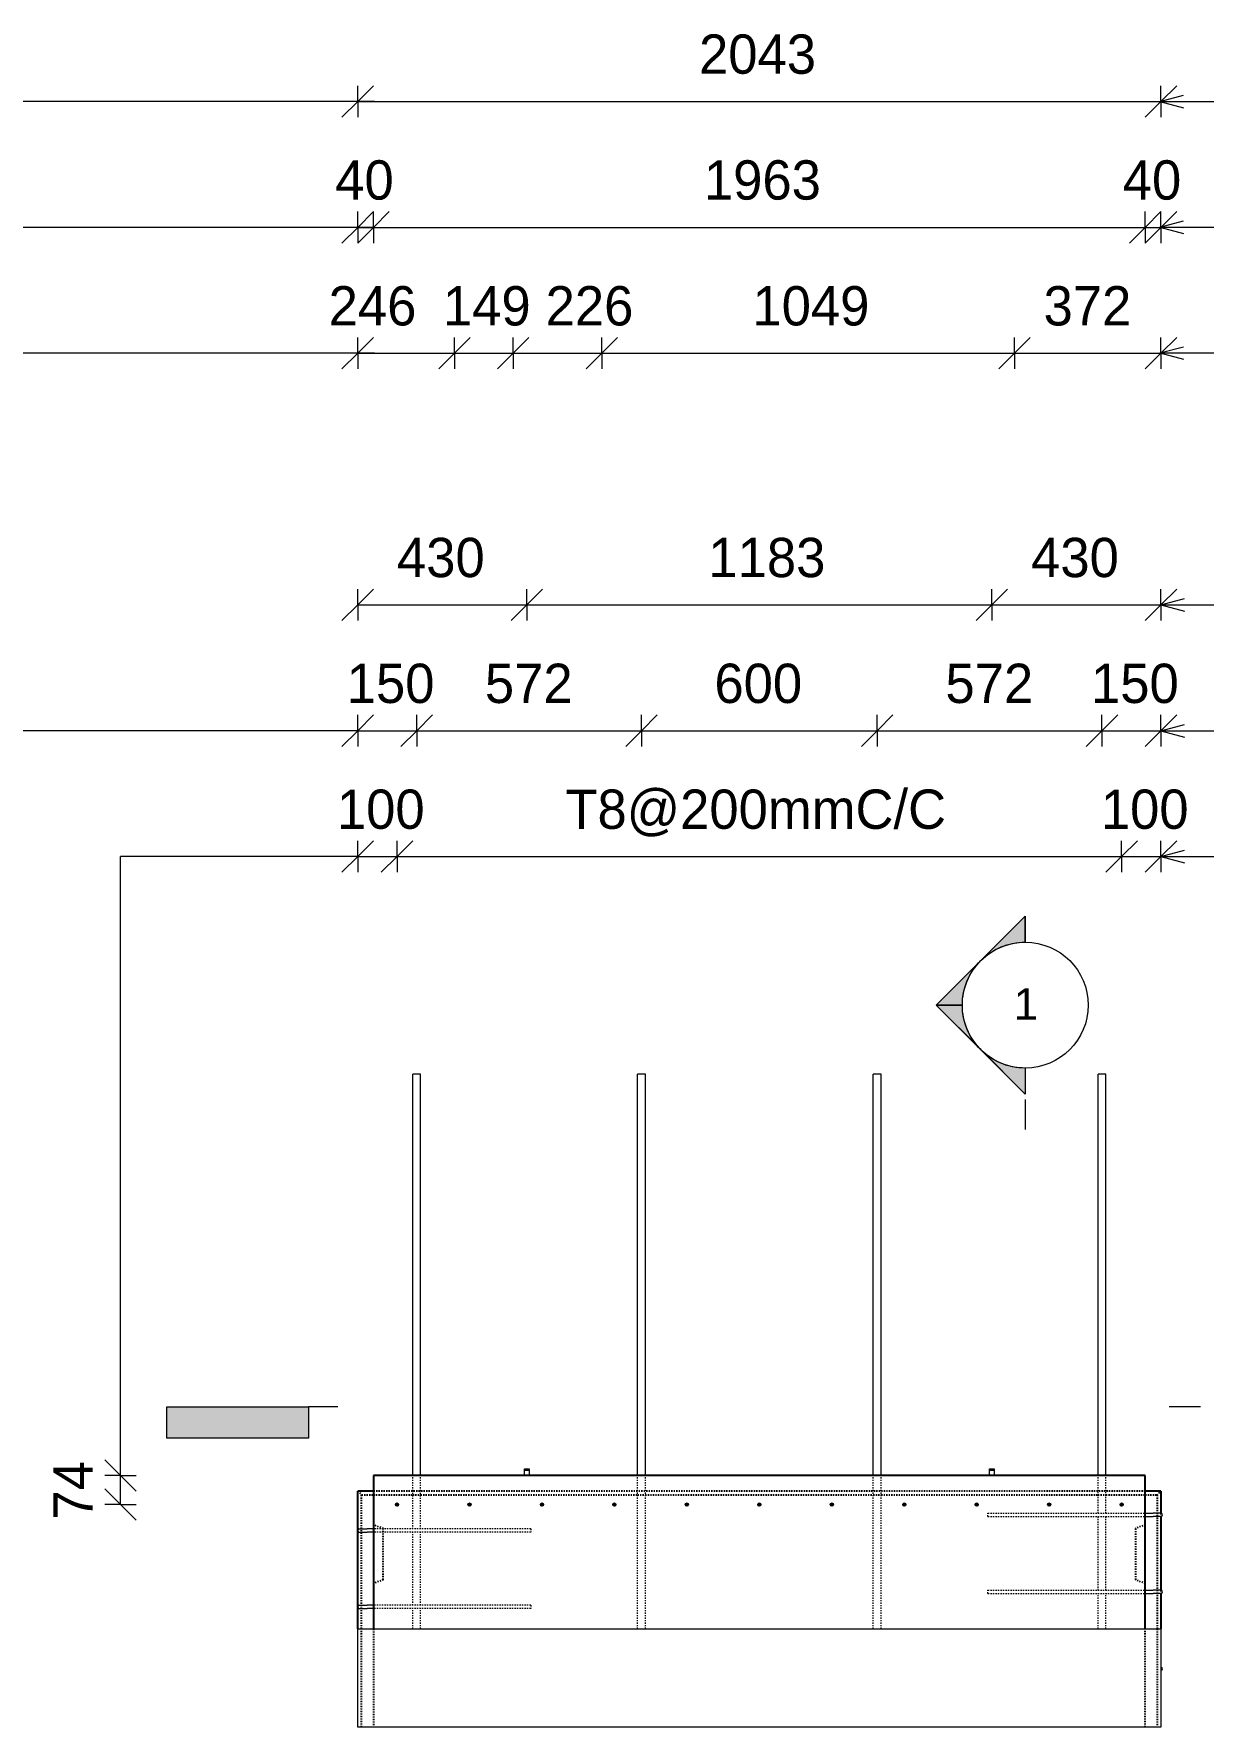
# Model space of a CAD drawing. Header units: millimetres. Extents: x -17705 to -6040, y -2219 to 7366.
# Drawn here: x -14834 to -11861, y 3060 to 7366 of the extents above; entities that cross this region are included whole.
import ezdxf

# ---------------------------------------------------------------- set-up
doc = ezdxf.new("R2010")
doc.units = ezdxf.units.MM
doc.linetypes.add('Dash', pattern=[6.36, 3.18, -3.18])
for name, color, linetype, lineweight in [('A-ANNO-DIMS', 211, 'Continuous', 9), ('A-ANNO-DIMS-40', 211, 'Continuous', 9), ('A-DETL-MBND', 5, 'Continuous', 18), ('A-GENM', 13, 'Continuous', 18), ('A-WALL', 113, 'Continuous', 25), ('A-WALL-HDLN', 110, 'Dash', 25), ('G-ANNO-SYMB', 111, 'Continuous', 9), ('G-ANNO-TEXT', 231, 'Continuous', 9), ('S-BEAM', 12, 'Continuous', 18), ('S-RBAR', 171, 'Continuous', 18)]:
    doc.layers.add(name, color=color, linetype=linetype, lineweight=lineweight)
doc.styles.add('Arial', font='arial.ttf', dxfattribs={"height": 80})
doc.styles.add('Nirmala UI Semilight', font='NirmalaS.ttf', dxfattribs={"height": 100})
doc.dimstyles.new('Arrow_Filled_-_2_5_NI_UI', dxfattribs={"dimscale": 304.8, "dimtxt": 104.736395, "dimasz": 0.262467, "dimexe": 0.131234, "dimexo": 0.0625, "dimgap": 0.131234, "dimtad": 1, "dimdec": 4, "dimzin": 0, "dimdsep": 46, "dimtxsty": 'Nirmala UI Semilight', "dimblk1": 'OBLIQUE', "dimblk2": 'OBLIQUE', "dimsah": 1, "dimcen": 0.09, "dimazin": 0, "dimtfac": 1, "dimtdec": 4, "dimtix": 1, "dimtmove": 0, "dimatfit": 3, "dimfxl": 0.131234, "dimfxlon": 1, "dimtvp": 1, "dimtolj": 1, "dimtzin": 0, "dimarcsym": 2})
doc.dimstyles.new('Arrow_Filled_-_2_5_NI_UI_1', dxfattribs={"dimscale": 304.8, "dimtxt": 104.736395, "dimasz": 0.262467, "dimexe": 0.131234, "dimexo": 0.0625, "dimgap": 0.131234, "dimtad": 1, "dimdec": 4, "dimzin": 0, "dimdsep": 46, "dimtxsty": 'Nirmala UI Semilight', "dimblk1": 'OBLIQUE', "dimblk2": 'OBLIQUE', "dimsah": 1, "dimcen": 0.09, "dimazin": 0, "dimtfac": 1, "dimtdec": 4, "dimtix": 1, "dimtmove": 2, "dimatfit": 3, "dimfxl": 0.131234, "dimfxlon": 1, "dimtvp": 1, "dimtolj": 1, "dimtzin": 0, "dimarcsym": 2})

# ---------------------------------------------------------------- blocks, each defined once
blk = doc.blocks.new('M_Rectangular Corbel - M_Rectangular Corbel-1562977-Elevation Front')
at = {"layer": 'S-BEAM'}
for p, q in [((-14010.4, 3060), (-14010.4, 3310)), ((-14010.4, 3310), (-11967.9, 3310)), ((-11967.9, 3310), (-11967.9, 3060)), ((-11967.9, 3060), (-14010.4, 3060))]:
    blk.add_line(p, q, dxfattribs=at)
blk = doc.blocks.new('RR spread anchor face based - RR-SA-4_0-180-1726831-Elevation Front')
at = {"layer": 'A-GENM'}
for p, q in [((-13586.4, 3712.2), (-13586.4, 3717.2)), ((-13586.4, 3717.2), (-13574.4, 3717.2)), ((-13586.4, 3700), (-13586.4, 3712.2)), ((-13574.4, 3712.2), (-13586.4, 3712.2)), ((-13574.4, 3717.2), (-13574.4, 3712.2)), ((-13574.4, 3712.2), (-13574.4, 3700))]:
    blk.add_line(p, q, dxfattribs=at)
blk = doc.blocks.new('Detail View - M_Section Head - Filled SHOP DWG-1002450-Elevation Front')
at = {"layer": 'G-ANNO-SYMB'}
h = blk.add_hatch(color=256, dxfattribs=at)
edge = h.paths.add_edge_path()
edge.add_line((-11853.8, -365.4), (-11787.6, -365.4))
edge.add_arc((-11627.6, -365.4), 160, 180, 225)
edge.add_line((-11740.7, -478.6), (-11853.8, -365.4))
h = blk.add_hatch(color=256, dxfattribs=at)
edge = h.paths.add_edge_path()
edge.add_line((-11401.3, -365.4), (-11514.4, -478.6))
edge.add_arc((-11627.6, -365.4), 160, 315, 360)
edge.add_line((-11467.6, -365.4), (-11401.3, -365.4))
h = blk.add_hatch(color=256, dxfattribs=at)
edge = h.paths.add_edge_path()
edge.add_line((-11627.6, -591.7), (-11740.7, -478.6))
edge.add_arc((-11627.6, -365.4), 160, 225, 270)
edge.add_line((-11627.6, -525.4), (-11627.6, -591.7))
h = blk.add_hatch(color=256, dxfattribs=at)
edge = h.paths.add_edge_path()
edge.add_line((-11627.6, -591.7), (-11627.6, -525.4))
edge.add_arc((-11627.6, -365.4), 160, 270, 315)
edge.add_line((-11514.4, -478.6), (-11627.6, -591.7))
for p, q in [((-11627.6, -591.7), (-11853.8, -365.4)), ((-11787.6, -365.4), (-11853.8, -365.4)), ((-11853.8, -365.4), (-11740.7, -478.6)), ((-11787.6, -365.4), (-11853.8, -365.4)), ((-11627.6, -591.7), (-11401.3, -365.4)), ((-11514.4, -478.6), (-11401.3, -365.4)), ((-11467.6, -365.4), (-11401.3, -365.4)), ((-11401.3, -365.4), (-11467.6, -365.4)), ((-11740.7, -478.6), (-11627.6, -591.7)), ((-11627.6, -591.7), (-11514.4, -478.6)), ((-11627.6, -525.4), (-11627.6, -591.7)), ((-11627.6, -591.7), (-11627.6, -525.4))]:
    blk.add_line(p, q, dxfattribs=at)
for start, end in [(360, 180), (180, 360), (180, 225), (315, 0), (225, 270), (270, 315)]:
    blk.add_arc((-11627.6, -365.4), 160, start, end, dxfattribs=at)
blk = doc.blocks.new('DIMBLOCK22-Elevation Front')
at = {"layer": 'A-ANNO-DIMS-40'}
for p, q in [((-14010.4, 5593.7), (-13970.4, 5633.7)), ((-14010.4, 5593.7), (-14010.4, 5633.7)), ((-13860.4, 5593.7), (-13820.4, 5633.7)), ((-13860.4, 5593.7), (-13860.4, 5633.7)), ((-14010.4, 5593.7), (-14050.4, 5553.7)), ((-14010.4, 5593.7), (-13860.4, 5593.7)), ((-14010.4, 5593.7), (-14010.4, 5553.7)), ((-13860.4, 5593.7), (-13900.4, 5553.7)), ((-13860.4, 5593.7), (-13860.4, 5553.7))]:
    blk.add_line(p, q, dxfattribs=at)
at = {"layer": 'A-ANNO-DIMS-40', "color": 0, "insert": (-14038.3, 5764.2), "char_height": 100, "width": 246.797, "attachment_point": 1, "line_spacing_factor": 1.142579, "style": 'Nirmala UI Semilight'}
blk.add_mtext('150', dxfattribs=at)
blk = doc.blocks.new('_Oblique')
at = {"color": 0, "linetype": 'ByBlock', "lineweight": -2}
blk.add_line((-0.5, -0.5), (0.5, 0.5), dxfattribs=at)
blk = doc.blocks.new('DIMBLOCK23-Elevation Front')
at = {"layer": 'A-ANNO-DIMS-40'}
for p, q in [((-13860.4, 5593.7), (-13820.4, 5633.7)), ((-13860.4, 5593.7), (-13860.4, 5633.7)), ((-13288.9, 5593.7), (-13248.9, 5633.7)), ((-13288.9, 5593.7), (-13288.9, 5633.7)), ((-13860.4, 5593.7), (-13900.4, 5553.7)), ((-13860.4, 5593.7), (-13288.9, 5593.7)), ((-13860.4, 5593.7), (-13860.4, 5553.7)), ((-13288.9, 5593.7), (-13328.9, 5553.7)), ((-13288.9, 5593.7), (-13288.9, 5553.7))]:
    blk.add_line(p, q, dxfattribs=at)
at = {"layer": 'A-ANNO-DIMS-40', "color": 0, "insert": (-13687, 5764.2), "char_height": 100, "width": 269.649, "attachment_point": 1, "line_spacing_factor": 1.142579, "style": 'Nirmala UI Semilight'}
blk.add_mtext('572', dxfattribs=at)
blk = doc.blocks.new('DIMBLOCK24-Elevation Front')
at = {"layer": 'A-ANNO-DIMS-40'}
for p, q in [((-13288.9, 5593.7), (-13248.9, 5633.7)), ((-13288.9, 5593.7), (-13288.9, 5633.7)), ((-12689.4, 5593.7), (-12649.4, 5633.7)), ((-12689.4, 5593.7), (-12689.4, 5633.7)), ((-13288.9, 5593.7), (-13328.9, 5553.7)), ((-13288.9, 5593.7), (-12689.4, 5593.7)), ((-13288.9, 5593.7), (-13288.9, 5553.7)), ((-12689.4, 5593.7), (-12729.4, 5553.7)), ((-12689.4, 5593.7), (-12689.4, 5553.7))]:
    blk.add_line(p, q, dxfattribs=at)
at = {"layer": 'A-ANNO-DIMS-40', "color": 0, "insert": (-13103.4, 5764.2), "char_height": 100, "width": 274.219, "attachment_point": 1, "line_spacing_factor": 1.142579, "style": 'Nirmala UI Semilight'}
blk.add_mtext('600', dxfattribs=at)
blk = doc.blocks.new('DIMBLOCK25-Elevation Front')
at = {"layer": 'A-ANNO-DIMS-40'}
for p, q in [((-12689.4, 5593.7), (-12649.4, 5633.7)), ((-12689.4, 5593.7), (-12689.4, 5633.7)), ((-12117.9, 5593.7), (-12077.9, 5633.7)), ((-12117.9, 5593.7), (-12117.9, 5633.7)), ((-12689.4, 5593.7), (-12729.4, 5553.7)), ((-12689.4, 5593.7), (-12117.9, 5593.7)), ((-12689.4, 5593.7), (-12689.4, 5553.7)), ((-12117.9, 5593.7), (-12157.9, 5553.7)), ((-12117.9, 5593.7), (-12117.9, 5553.7))]:
    blk.add_line(p, q, dxfattribs=at)
at = {"layer": 'A-ANNO-DIMS-40', "color": 0, "insert": (-12516, 5764.2), "char_height": 100, "width": 269.649, "attachment_point": 1, "line_spacing_factor": 1.142579, "style": 'Nirmala UI Semilight'}
blk.add_mtext('572', dxfattribs=at)
blk = doc.blocks.new('DIMBLOCK26-Elevation Front')
at = {"layer": 'A-ANNO-DIMS-40'}
for p, q in [((-12117.9, 5593.7), (-12077.9, 5633.7)), ((-12117.9, 5593.7), (-12117.9, 5633.7)), ((-11967.9, 5593.7), (-11927.9, 5633.7)), ((-11967.9, 5593.7), (-11967.9, 5633.7)), ((-12117.9, 5593.7), (-12157.9, 5553.7)), ((-12117.9, 5593.7), (-11967.9, 5593.7)), ((-12117.9, 5593.7), (-12117.9, 5553.7)), ((-11967.9, 5593.7), (-12007.9, 5553.7)), ((-11967.9, 5593.7), (-11967.9, 5553.7))]:
    blk.add_line(p, q, dxfattribs=at)
at = {"layer": 'A-ANNO-DIMS-40', "color": 0, "insert": (-12145.8, 5764.2), "char_height": 100, "width": 246.797, "attachment_point": 1, "line_spacing_factor": 1.142579, "style": 'Nirmala UI Semilight'}
blk.add_mtext('150', dxfattribs=at)
blk = doc.blocks.new('DIMBLOCK27-Elevation Front')
at = {"layer": 'A-ANNO-DIMS-40'}
for p, q in [((-14613.5, 3700), (-14653.5, 3740)), ((-14613.5, 3700), (-14653.5, 3700)), ((-14613.5, 3626), (-14653.5, 3666)), ((-14613.5, 3626), (-14613.5, 3700)), ((-14613.5, 3700), (-14573.5, 3660)), ((-14613.5, 3700), (-14573.5, 3700)), ((-14613.5, 3626), (-14653.5, 3626)), ((-14613.5, 3626), (-14573.5, 3586)), ((-14613.5, 3626), (-14573.5, 3626))]:
    blk.add_line(p, q, dxfattribs=at)
at = {"layer": 'A-ANNO-DIMS-40', "color": 0, "insert": (-14784, 3587.8), "char_height": 100, "width": 180.527, "attachment_point": 1, "rotation": 90, "line_spacing_factor": 1.142579, "style": 'Nirmala UI Semilight'}
blk.add_mtext('74', dxfattribs=at)
blk = doc.blocks.new('DIMBLOCK28-Elevation Front')
at = {"layer": 'A-ANNO-DIMS-40'}
for p, q in [((-14010.4, 5273.7), (-13970.4, 5313.7)), ((-14010.4, 5273.7), (-14010.4, 5313.7)), ((-13910.4, 5273.7), (-13870.4, 5313.7)), ((-13910.4, 5273.7), (-13910.4, 5313.7)), ((-14010.4, 5273.7), (-14050.4, 5233.7)), ((-14010.4, 5273.7), (-13910.4, 5273.7)), ((-14010.4, 5273.7), (-14010.4, 5233.7)), ((-13910.4, 5273.7), (-13950.4, 5233.7)), ((-13910.4, 5273.7), (-13910.4, 5233.7))]:
    blk.add_line(p, q, dxfattribs=at)
at = {"layer": 'A-ANNO-DIMS-40', "color": 0, "insert": (-14063.3, 5444.2), "char_height": 100, "width": 246.797, "attachment_point": 1, "line_spacing_factor": 1.142579, "style": 'Nirmala UI Semilight'}
blk.add_mtext('100', dxfattribs=at)
blk = doc.blocks.new('DIMBLOCK29-Elevation Front')
at = {"layer": 'A-ANNO-DIMS-40'}
for p, q in [((-13910.4, 5273.7), (-13870.4, 5313.7)), ((-13910.4, 5273.7), (-13910.4, 5313.7)), ((-12067.9, 5273.7), (-12027.9, 5313.7)), ((-12067.9, 5273.7), (-12067.9, 5313.7)), ((-13910.4, 5273.7), (-13950.4, 5233.7)), ((-13910.4, 5273.7), (-12067.9, 5273.7)), ((-13910.4, 5273.7), (-13910.4, 5233.7)), ((-12067.9, 5273.7), (-12107.9, 5233.7)), ((-12067.9, 5273.7), (-12067.9, 5233.7))]:
    blk.add_line(p, q, dxfattribs=at)
at = {"layer": 'A-ANNO-DIMS-40', "color": 0, "insert": (-13482.4, 5444.2), "char_height": 100, "width": 1183.712, "attachment_point": 1, "line_spacing_factor": 1.142579, "style": 'Nirmala UI Semilight'}
blk.add_mtext('T8@200mmC/C', dxfattribs=at)
blk = doc.blocks.new('DIMBLOCK30-Elevation Front')
at = {"layer": 'A-ANNO-DIMS-40'}
for p, q in [((-12067.9, 5273.7), (-12027.9, 5313.7)), ((-12067.9, 5273.7), (-12067.9, 5313.7)), ((-11967.9, 5273.7), (-11927.9, 5313.7)), ((-11967.9, 5273.7), (-11967.9, 5313.7)), ((-12067.9, 5273.7), (-12107.9, 5233.7)), ((-12067.9, 5273.7), (-11967.9, 5273.7)), ((-12067.9, 5273.7), (-12067.9, 5233.7)), ((-11967.9, 5273.7), (-12007.9, 5233.7)), ((-11967.9, 5273.7), (-11967.9, 5233.7))]:
    blk.add_line(p, q, dxfattribs=at)
at = {"layer": 'A-ANNO-DIMS-40', "color": 0, "insert": (-12120.8, 5444.2), "char_height": 100, "width": 246.797, "attachment_point": 1, "line_spacing_factor": 1.142579, "style": 'Nirmala UI Semilight'}
blk.add_mtext('100', dxfattribs=at)
blk = doc.blocks.new('DIMBLOCK36-Elevation Front')
at = {"layer": 'A-ANNO-DIMS-40'}
for p, q in [((-14010.4, 5913.7), (-13970.4, 5953.7)), ((-14010.4, 5913.7), (-14010.4, 5953.7)), ((-13580.4, 5913.7), (-13540.4, 5953.7)), ((-13580.4, 5913.7), (-13580.4, 5953.7)), ((-14010.4, 5913.7), (-14050.4, 5873.7)), ((-14010.4, 5913.7), (-13580.4, 5913.7)), ((-14010.4, 5913.7), (-14010.4, 5873.7)), ((-13580.4, 5913.7), (-13620.4, 5873.7)), ((-13580.4, 5913.7), (-13580.4, 5873.7))]:
    blk.add_line(p, q, dxfattribs=at)
at = {"layer": 'A-ANNO-DIMS-40', "color": 0, "insert": (-13910.6, 6084.2), "char_height": 100, "width": 276.504, "attachment_point": 1, "line_spacing_factor": 1.142579, "style": 'Nirmala UI Semilight'}
blk.add_mtext('430', dxfattribs=at)
blk = doc.blocks.new('DIMBLOCK37-Elevation Front')
at = {"layer": 'A-ANNO-DIMS-40'}
for p, q in [((-13580.4, 5913.7), (-13540.4, 5953.7)), ((-13580.4, 5913.7), (-13580.4, 5953.7)), ((-12397.9, 5913.7), (-12357.9, 5953.7)), ((-12397.9, 5913.7), (-12397.9, 5953.7)), ((-13580.4, 5913.7), (-13620.4, 5873.7)), ((-13580.4, 5913.7), (-12397.9, 5913.7)), ((-13580.4, 5913.7), (-13580.4, 5873.7)), ((-12397.9, 5913.7), (-12437.9, 5873.7)), ((-12397.9, 5913.7), (-12397.9, 5873.7))]:
    blk.add_line(p, q, dxfattribs=at)
at = {"layer": 'A-ANNO-DIMS-40', "color": 0, "insert": (-13118.7, 6084.2), "char_height": 100, "width": 310.781, "attachment_point": 1, "line_spacing_factor": 1.142579, "style": 'Nirmala UI Semilight'}
blk.add_mtext('1183', dxfattribs=at)
blk = doc.blocks.new('DIMBLOCK38-Elevation Front')
at = {"layer": 'A-ANNO-DIMS-40'}
for p, q in [((-12397.9, 5913.7), (-12357.9, 5953.7)), ((-12397.9, 5913.7), (-12397.9, 5953.7)), ((-11967.9, 5913.7), (-11927.9, 5953.7)), ((-11967.9, 5913.7), (-11967.9, 5953.7)), ((-12397.9, 5913.7), (-12437.9, 5873.7)), ((-12397.9, 5913.7), (-11967.9, 5913.7)), ((-12397.9, 5913.7), (-12397.9, 5873.7)), ((-11967.9, 5913.7), (-12007.9, 5873.7)), ((-11967.9, 5913.7), (-11967.9, 5873.7))]:
    blk.add_line(p, q, dxfattribs=at)
at = {"layer": 'A-ANNO-DIMS-40', "color": 0, "insert": (-12298.1, 6084.2), "char_height": 100, "width": 276.504, "attachment_point": 1, "line_spacing_factor": 1.142579, "style": 'Nirmala UI Semilight'}
blk.add_mtext('430', dxfattribs=at)
blk = doc.blocks.new('DIMBLOCK44-Elevation Front')
at = {"layer": 'A-ANNO-DIMS-40'}
for p, q in [((-14010.4, 6553.7), (-13970.4, 6593.7)), ((-14010.4, 6553.7), (-14010.4, 6593.7)), ((-13764.5, 6553.7), (-13724.5, 6593.7)), ((-13764.5, 6553.7), (-13764.5, 6593.7)), ((-14010.4, 6553.7), (-14050.4, 6513.7)), ((-14010.4, 6553.7), (-13764.5, 6553.7)), ((-14010.4, 6553.7), (-14010.4, 6513.7)), ((-13764.5, 6553.7), (-13804.5, 6513.7)), ((-13764.5, 6553.7), (-13764.5, 6513.7))]:
    blk.add_line(p, q, dxfattribs=at)
at = {"layer": 'A-ANNO-DIMS-40', "color": 0, "insert": (-14084.3, 6724.2), "char_height": 100, "width": 276.504, "attachment_point": 1, "line_spacing_factor": 1.142579, "style": 'Nirmala UI Semilight'}
blk.add_mtext('246', dxfattribs=at)
blk = doc.blocks.new('DIMBLOCK45-Elevation Front')
at = {"layer": 'A-ANNO-DIMS-40'}
for p, q in [((-13764.5, 6553.7), (-13724.5, 6593.7)), ((-13764.5, 6553.7), (-13764.5, 6593.7)), ((-13615.3, 6553.7), (-13575.3, 6593.7)), ((-13615.3, 6553.7), (-13615.3, 6593.7)), ((-13764.5, 6553.7), (-13804.5, 6513.7)), ((-13764.5, 6553.7), (-13615.3, 6553.7)), ((-13764.5, 6553.7), (-13764.5, 6513.7)), ((-13615.3, 6553.7), (-13655.3, 6513.7)), ((-13615.3, 6553.7), (-13615.3, 6513.7))]:
    blk.add_line(p, q, dxfattribs=at)
at = {"layer": 'A-ANNO-DIMS-40', "color": 0, "insert": (-13793.7, 6724.2), "char_height": 100, "width": 249.082, "attachment_point": 1, "line_spacing_factor": 1.142579, "style": 'Nirmala UI Semilight'}
blk.add_mtext('149', dxfattribs=at)
blk = doc.blocks.new('DIMBLOCK46-Elevation Front')
at = {"layer": 'A-ANNO-DIMS-40'}
for p, q in [((-13615.3, 6553.7), (-13575.3, 6593.7)), ((-13615.3, 6553.7), (-13615.3, 6593.7)), ((-13389.5, 6553.7), (-13349.5, 6593.7)), ((-13389.5, 6553.7), (-13389.5, 6593.7)), ((-13615.3, 6553.7), (-13655.3, 6513.7)), ((-13615.3, 6553.7), (-13389.5, 6553.7)), ((-13615.3, 6553.7), (-13615.3, 6513.7)), ((-13389.5, 6553.7), (-13429.5, 6513.7)), ((-13389.5, 6553.7), (-13389.5, 6513.7))]:
    blk.add_line(p, q, dxfattribs=at)
at = {"layer": 'A-ANNO-DIMS-40', "color": 0, "insert": (-13532.6, 6724.2), "char_height": 100, "width": 274.219, "attachment_point": 1, "line_spacing_factor": 1.142579, "style": 'Nirmala UI Semilight'}
blk.add_mtext('226', dxfattribs=at)
blk = doc.blocks.new('DIMBLOCK47-Elevation Front')
at = {"layer": 'A-ANNO-DIMS-40'}
for p, q in [((-13389.5, 6553.7), (-13349.5, 6593.7)), ((-13389.5, 6553.7), (-13389.5, 6593.7)), ((-12340.2, 6553.7), (-12300.2, 6593.7)), ((-12340.2, 6553.7), (-12340.2, 6593.7)), ((-13389.5, 6553.7), (-13429.5, 6513.7)), ((-13389.5, 6553.7), (-12340.2, 6553.7)), ((-13389.5, 6553.7), (-13389.5, 6513.7)), ((-12340.2, 6553.7), (-12380.2, 6513.7)), ((-12340.2, 6553.7), (-12340.2, 6513.7))]:
    blk.add_line(p, q, dxfattribs=at)
at = {"layer": 'A-ANNO-DIMS-40', "color": 0, "insert": (-13006.7, 6724.2), "char_height": 100, "width": 340.488, "attachment_point": 1, "line_spacing_factor": 1.142579, "style": 'Nirmala UI Semilight'}
blk.add_mtext('1049', dxfattribs=at)
blk = doc.blocks.new('DIMBLOCK48-Elevation Front')
at = {"layer": 'A-ANNO-DIMS-40'}
for p, q in [((-12340.2, 6553.7), (-12300.2, 6593.7)), ((-12340.2, 6553.7), (-12340.2, 6593.7)), ((-11967.9, 6553.7), (-11927.9, 6593.7)), ((-11967.9, 6553.7), (-11967.9, 6593.7)), ((-12340.2, 6553.7), (-12380.2, 6513.7)), ((-12340.2, 6553.7), (-11967.9, 6553.7)), ((-12340.2, 6553.7), (-12340.2, 6513.7)), ((-11967.9, 6553.7), (-12007.9, 6513.7)), ((-11967.9, 6553.7), (-11967.9, 6513.7))]:
    blk.add_line(p, q, dxfattribs=at)
at = {"layer": 'A-ANNO-DIMS-40', "color": 0, "insert": (-12266.4, 6724.2), "char_height": 100, "width": 269.649, "attachment_point": 1, "line_spacing_factor": 1.142579, "style": 'Nirmala UI Semilight'}
blk.add_mtext('372', dxfattribs=at)
blk = doc.blocks.new('DIMBLOCK54-Elevation Front')
at = {"layer": 'A-ANNO-DIMS-40'}
for p, q in [((-14010.4, 7193.7), (-13970.4, 7233.7)), ((-14010.4, 7193.7), (-14010.4, 7233.7)), ((-11967.9, 7193.7), (-11927.9, 7233.7)), ((-11967.9, 7193.7), (-11967.9, 7233.7)), ((-14010.4, 7193.7), (-14050.4, 7153.7)), ((-14010.4, 7193.7), (-11967.9, 7193.7)), ((-14010.4, 7193.7), (-14010.4, 7153.7)), ((-11967.9, 7193.7), (-12007.9, 7153.7)), ((-11967.9, 7193.7), (-11967.9, 7153.7))]:
    blk.add_line(p, q, dxfattribs=at)
at = {"layer": 'A-ANNO-DIMS-40', "color": 0, "insert": (-13142.5, 7364.2), "char_height": 100, "width": 367.91, "attachment_point": 1, "line_spacing_factor": 1.142579, "style": 'Nirmala UI Semilight'}
blk.add_mtext('2043', dxfattribs=at)
blk = doc.blocks.new('DIMBLOCK55-Elevation Front')
at = {"layer": 'A-ANNO-DIMS-40'}
for p, q in [((-14010.4, 6873.7), (-13970.4, 6913.7)), ((-14010.4, 6873.7), (-14010.4, 6913.7)), ((-13970.4, 6873.7), (-13930.4, 6913.7)), ((-13970.4, 6873.7), (-13970.4, 6913.7)), ((-14010.4, 6873.7), (-14050.4, 6833.7)), ((-14010.4, 6873.7), (-13970.4, 6873.7)), ((-13970.4, 6873.7), (-14010.4, 6833.7)), ((-14010.4, 6873.7), (-14010.4, 6833.7)), ((-13970.4, 6873.7), (-13970.4, 6833.7))]:
    blk.add_line(p, q, dxfattribs=at)
at = {"layer": 'A-ANNO-DIMS-40', "color": 0, "insert": (-14067.6, 7044.2), "char_height": 100, "width": 185.098, "attachment_point": 1, "line_spacing_factor": 1.142579, "style": 'Nirmala UI Semilight'}
blk.add_mtext('40', dxfattribs=at)
blk = doc.blocks.new('DIMBLOCK56-Elevation Front')
at = {"layer": 'A-ANNO-DIMS-40'}
for p, q in [((-13970.4, 6873.7), (-13930.4, 6913.7)), ((-13970.4, 6873.7), (-13970.4, 6913.7)), ((-12007.9, 6873.7), (-11967.9, 6913.7)), ((-12007.9, 6873.7), (-12007.9, 6913.7)), ((-13970.4, 6873.7), (-14010.4, 6833.7)), ((-13970.4, 6873.7), (-12007.9, 6873.7)), ((-13970.4, 6873.7), (-13970.4, 6833.7)), ((-12007.9, 6873.7), (-12047.9, 6833.7)), ((-12007.9, 6873.7), (-12007.9, 6833.7))]:
    blk.add_line(p, q, dxfattribs=at)
at = {"layer": 'A-ANNO-DIMS-40', "color": 0, "insert": (-13130.1, 7044.2), "char_height": 100, "width": 338.203, "attachment_point": 1, "line_spacing_factor": 1.142579, "style": 'Nirmala UI Semilight'}
blk.add_mtext('1963', dxfattribs=at)
blk = doc.blocks.new('DIMBLOCK57-Elevation Front')
at = {"layer": 'A-ANNO-DIMS-40'}
for p, q in [((-12007.9, 6873.7), (-11967.9, 6913.7)), ((-12007.9, 6873.7), (-12007.9, 6913.7)), ((-11967.9, 6873.7), (-11927.9, 6913.7)), ((-11967.9, 6873.7), (-11967.9, 6913.7)), ((-12007.9, 6873.7), (-12047.9, 6833.7)), ((-12007.9, 6873.7), (-11967.9, 6873.7)), ((-11967.9, 6873.7), (-12007.9, 6833.7)), ((-12007.9, 6873.7), (-12007.9, 6833.7)), ((-11967.9, 6873.7), (-11967.9, 6833.7))]:
    blk.add_line(p, q, dxfattribs=at)
at = {"layer": 'A-ANNO-DIMS-40', "color": 0, "insert": (-12065.1, 7044.2), "char_height": 100, "width": 185.098, "attachment_point": 1, "line_spacing_factor": 1.142579, "style": 'Nirmala UI Semilight'}
blk.add_mtext('40', dxfattribs=at)
blk = doc.blocks.new('Detail View - M_Section Tail - Filled Horizontal-14034-Elevation Front')
at = {"layer": 'G-ANNO-SYMB'}
blk.add_hatch(color=256, dxfattribs=at).paths.add_polyline_path([(-14135.8, -445.4), (-14135.8, -365.4), (-14495.8, -365.4), (-14495.8, -445.4)])
for p, q in [((-14495.8, -445.4), (-14495.8, -365.4)), ((-14495.8, -365.4), (-14135.8, -365.4)), ((-14135.8, -365.4), (-14135.8, -445.4)), ((-14135.8, -445.4), (-14495.8, -445.4))]:
    blk.add_line(p, q, dxfattribs=at)

msp = doc.modelspace()

# ---------------------------------------------------------------- hatches: boundary and pattern name
at = {"layer": 'S-RBAR'}
h = msp.add_hatch(color=256, dxfattribs=at)
edge = h.paths.add_edge_path()
edge.add_arc((-13910.4305, 3626), 4, 0, 360)
for points in [[(-13910.4305, 3622), (-13906.4305, 3626), (-13910.4305, 3630), (-13914.4305, 3626)], [(-13726.1805, 3622), (-13722.1805, 3626), (-13726.1805, 3630), (-13730.1805, 3626)], [(-13541.9305, 3622), (-13537.9305, 3626), (-13541.9305, 3630), (-13545.9305, 3626)], [(-13357.6805, 3622), (-13353.6805, 3626), (-13357.6805, 3630), (-13361.6805, 3626)], [(-13173.4305, 3622), (-13169.4305, 3626), (-13173.4305, 3630), (-13177.4305, 3626)], [(-12989.1805, 3622), (-12985.1805, 3626), (-12989.1805, 3630), (-12993.1805, 3626)], [(-12804.9305, 3622), (-12800.9305, 3626), (-12804.9305, 3630), (-12808.9305, 3626)], [(-12620.6805, 3622), (-12616.6805, 3626), (-12620.6805, 3630), (-12624.6805, 3626)], [(-12436.4305, 3622), (-12432.4305, 3626), (-12436.4305, 3630), (-12440.4305, 3626)], [(-12252.1805, 3622), (-12248.1805, 3626), (-12252.1805, 3630), (-12256.1805, 3626)], [(-12067.9305, 3622), (-12063.9305, 3626), (-12067.9305, 3630), (-12071.9305, 3626)]]:
    msp.add_hatch(color=256, dxfattribs=at).paths.add_polyline_path(points)
h = msp.add_hatch(color=256, dxfattribs=at)
edge = h.paths.add_edge_path()
edge.add_arc((-13726.1805, 3626), 4, 0, 360)
h = msp.add_hatch(color=256, dxfattribs=at)
edge = h.paths.add_edge_path()
edge.add_arc((-13541.9305, 3626), 4, 0, 360)
h = msp.add_hatch(color=256, dxfattribs=at)
edge = h.paths.add_edge_path()
edge.add_arc((-13357.6805, 3626), 4, 0, 360)
h = msp.add_hatch(color=256, dxfattribs=at)
edge = h.paths.add_edge_path()
edge.add_arc((-13173.4305, 3626), 4, 0, 360)
h = msp.add_hatch(color=256, dxfattribs=at)
edge = h.paths.add_edge_path()
edge.add_arc((-12989.1805, 3626), 4, 0, 360)
h = msp.add_hatch(color=256, dxfattribs=at)
edge = h.paths.add_edge_path()
edge.add_arc((-12804.9305, 3626), 4, 0, 360)
h = msp.add_hatch(color=256, dxfattribs=at)
edge = h.paths.add_edge_path()
edge.add_arc((-12620.6805, 3626), 4, 0, 360)
h = msp.add_hatch(color=256, dxfattribs=at)
edge = h.paths.add_edge_path()
edge.add_arc((-12436.4305, 3626), 4, 0, 360)
h = msp.add_hatch(color=256, dxfattribs=at)
edge = h.paths.add_edge_path()
edge.add_arc((-12252.1805, 3626), 4, 0, 360)
h = msp.add_hatch(color=256, dxfattribs=at)
edge = h.paths.add_edge_path()
edge.add_arc((-12067.9305, 3626), 4, 0, 360)

# ---------------------------------------------------------------- linework, layer by layer
at = {"layer": 'A-DETL-MBND'}
for p, q in [((-13967.92373, 7193.73417), (-17533.52478, 7193.73417)), ((-13967.92373, 6873.73417), (-16893.52478, 6873.73417)), ((-13967.92373, 6553.73417), (-16573.52478, 6553.73417)), ((-14010.4305, 5593.73417), (-15893.52478, 5593.73417)), ((-14613.52478, 3700), (-14613.52478, 5273.73417)), ((-14010.4305, 5273.73417), (-14613.52478, 5273.73417))]:
    msp.add_line(p, q, dxfattribs=at)
at = {"layer": 'A-WALL'}
for p, q in [((-14010.4305, 3560.38007), (-14010.4305, 3660.46875)), ((-13970.4305, 3660.46875), (-14010.4305, 3660.46875)), ((-13970.4305, 3700), (-13970.4305, 3310)), ((-12007.9305, 3700), (-13970.4305, 3700)), ((-12007.9305, 3310), (-12007.9305, 3700)), ((-11967.9305, 3660.46875), (-12007.9305, 3660.46875)), ((-11967.9305, 3660.46875), (-11967.9305, 3604)), ((-11967.9305, 3596), (-11967.9305, 3408.2)), ((-14010.4305, 3366.18007), (-14010.4305, 3559.61993)), ((-14010.4305, 3310), (-14010.4305, 3365.41993)), ((-11967.9305, 3400.2), (-11967.9305, 3310))]:
    msp.add_line(p, q, dxfattribs=at)
at = {"layer": 'A-WALL-HDLN'}
for p, q in [((-14010.43593, 3660.4579), (-14000.42792, 3650.4499)), ((-12007.98011, 3660.46875), (-13970.38089, 3660.46875)), ((-11977.93308, 3650.4499), (-11967.92508, 3660.4579)), ((-14000.42792, 3310.04961), (-14000.42792, 3650.4499)), ((-14000.42792, 3650.4499), (-13970.48011, 3650.4499)), ((-13970.38089, 3650.4499), (-13870.48011, 3650.4499)), ((-13870.38089, 3650.4499), (-13850.48011, 3650.4499)), ((-13850.38089, 3650.4499), (-13298.98011, 3650.4499)), ((-13298.88089, 3650.4499), (-13278.98011, 3650.4499)), ((-13278.88089, 3650.4499), (-12699.48011, 3650.4499)), ((-12699.38089, 3650.4499), (-12679.48011, 3650.4499)), ((-12679.38089, 3650.4499), (-12127.98011, 3650.4499)), ((-12127.88089, 3650.4499), (-12107.98011, 3650.4499)), ((-12107.88089, 3650.4499), (-12007.98011, 3650.4499)), ((-12007.88089, 3650.4499), (-11977.93308, 3650.4499)), ((-11977.93308, 3650.4499), (-11977.93308, 3310.04961)), ((-13945.4305, 3565), (-13970.38089, 3574.98016)), ((-12007.98011, 3574.98016), (-12032.9305, 3565)), ((-11967.9305, 3603.95039), (-11967.9305, 3596.04961)), ((-13945.4305, 3435), (-13945.4305, 3565)), ((-12032.9305, 3565), (-12032.9305, 3435)), ((-13945.4305, 3435), (-13970.38089, 3425.01984)), ((-12007.98011, 3425.01984), (-12032.9305, 3435)), ((-11967.9305, 3408.15039), (-11967.9305, 3400.24961)), ((-14000.42792, 3060.04961), (-14000.42792, 3309.95039)), ((-13970.4305, 3309.95039), (-13970.4305, 3060.04961)), ((-12007.9305, 3060.04961), (-12007.9305, 3309.95039)), ((-11977.93308, 3309.95039), (-11977.93308, 3060.04961))]:
    msp.add_line(p, q, dxfattribs=at)
at = {"layer": 'G-ANNO-SYMB'}
for p, q in [((-12313.03721, 4655.96827), (-12313.03721, 4579.96486)), ((-14060.67548, 3874.5595), (-14135.82133, 3874.5595)), ((-11867.57509, 3874.5595), (-11946.69335, 3874.5595))]:
    msp.add_line(p, q, dxfattribs=at)
at = {"layer": 'G-ANNO-TEXT', "color": 7}
for p, q in [((-11970.48601, 7193.57187), (-11910.48601, 7209.64882)), ((-11970.48601, 7193.57187), (-11910.48601, 7177.49492)), ((-11970.48601, 7193.57187), (-11695.32767, 7193.57187)), ((-11970.48601, 6874.19687), (-11910.48601, 6890.27382)), ((-11970.48601, 6874.19687), (-11910.48601, 6858.11992)), ((-11970.48601, 6874.19687), (-11695.32767, 6874.19687)), ((-11970.48601, 6554.19687), (-11910.48601, 6570.27382)), ((-11970.48601, 6554.19687), (-11910.48601, 6538.11992)), ((-11970.48601, 6554.19687), (-11695.32767, 6554.19687)), ((-11967.99278, 5913.57187), (-11907.99278, 5929.64882)), ((-11967.99278, 5913.57187), (-11907.99278, 5897.49492)), ((-11967.99278, 5913.57187), (-11692.83445, 5913.57187)), ((-11967.99278, 5593.57187), (-11907.99278, 5609.64882)), ((-11967.99278, 5593.57187), (-11907.99278, 5577.49492)), ((-11967.99278, 5593.57187), (-11692.83445, 5593.57187)), ((-11967.99278, 5273.57187), (-11907.99278, 5289.64882)), ((-11967.99278, 5273.57187), (-11907.99278, 5257.49492)), ((-11967.99278, 5273.57187), (-11692.83445, 5273.57187))]:
    msp.add_line(p, q, dxfattribs=at)
at = {"layer": 'S-RBAR'}
for p, q in [((-13850.4305, 4720), (-13870.4305, 4720)), ((-13870.4305, 3700), (-13870.4305, 4720)), ((-13850.4305, 3700), (-13850.4305, 4720)), ((-13278.9305, 4720), (-13298.9305, 4720)), ((-13298.9305, 3700), (-13298.9305, 4720)), ((-13278.9305, 3700), (-13278.9305, 4720)), ((-12679.4305, 4720), (-12699.4305, 4720)), ((-12699.4305, 3700), (-12699.4305, 4720)), ((-12679.4305, 3700), (-12679.4305, 4720)), ((-12107.9305, 4720), (-12127.9305, 4720)), ((-12127.9305, 3700), (-12127.9305, 4720)), ((-12107.9305, 3700), (-12107.9305, 4720)), ((-13910.4305, 3630), (-13914.4305, 3626)), ((-13914.4305, 3626), (-13910.4305, 3622)), ((-13906.4305, 3626), (-13910.4305, 3630)), ((-13910.4305, 3622), (-13906.4305, 3626)), ((-13726.1805, 3630), (-13730.1805, 3626)), ((-13730.1805, 3626), (-13726.1805, 3622)), ((-13722.1805, 3626), (-13726.1805, 3630)), ((-13726.1805, 3622), (-13722.1805, 3626)), ((-13541.9305, 3630), (-13545.9305, 3626)), ((-13545.9305, 3626), (-13541.9305, 3622)), ((-13537.9305, 3626), (-13541.9305, 3630)), ((-13541.9305, 3622), (-13537.9305, 3626)), ((-13357.6805, 3630), (-13361.6805, 3626)), ((-13361.6805, 3626), (-13357.6805, 3622)), ((-13353.6805, 3626), (-13357.6805, 3630)), ((-13357.6805, 3622), (-13353.6805, 3626)), ((-13173.4305, 3630), (-13177.4305, 3626)), ((-13177.4305, 3626), (-13173.4305, 3622)), ((-13169.4305, 3626), (-13173.4305, 3630)), ((-13173.4305, 3622), (-13169.4305, 3626)), ((-12989.1805, 3630), (-12993.1805, 3626)), ((-12993.1805, 3626), (-12989.1805, 3622)), ((-12985.1805, 3626), (-12989.1805, 3630)), ((-12989.1805, 3622), (-12985.1805, 3626)), ((-12804.9305, 3630), (-12808.9305, 3626)), ((-12808.9305, 3626), (-12804.9305, 3622)), ((-12800.9305, 3626), (-12804.9305, 3630)), ((-12804.9305, 3622), (-12800.9305, 3626)), ((-12620.6805, 3630), (-12624.6805, 3626)), ((-12624.6805, 3626), (-12620.6805, 3622)), ((-12616.6805, 3626), (-12620.6805, 3630)), ((-12620.6805, 3622), (-12616.6805, 3626)), ((-12436.4305, 3630), (-12440.4305, 3626)), ((-12440.4305, 3626), (-12436.4305, 3622)), ((-12432.4305, 3626), (-12436.4305, 3630)), ((-12436.4305, 3622), (-12432.4305, 3626)), ((-12252.1805, 3630), (-12256.1805, 3626)), ((-12256.1805, 3626), (-12252.1805, 3622)), ((-12248.1805, 3626), (-12252.1805, 3630)), ((-12252.1805, 3622), (-12248.1805, 3626)), ((-12067.9305, 3630), (-12071.9305, 3626)), ((-12071.9305, 3626), (-12067.9305, 3622)), ((-12063.9305, 3626), (-12067.9305, 3630)), ((-12067.9305, 3622), (-12063.9305, 3626)), ((-12007.9305, 3604), (-11987.9305, 3604)), ((-12007.9305, 3596), (-11987.9305, 3596)), ((-11967.9305, 3604), (-11987.9305, 3604)), ((-11967.9305, 3596), (-11987.9305, 3596)), ((-14006.4305, 3564), (-13986.4305, 3564)), ((-14006.4305, 3556), (-13986.4305, 3556)), ((-13970.4305, 3564), (-13986.4305, 3564)), ((-13970.4305, 3556), (-13986.4305, 3556)), ((-12007.9305, 3408.2), (-11987.9305, 3408.2)), ((-11967.9305, 3408.2), (-11987.9305, 3408.2)), ((-14006.4305, 3369.8), (-13986.4305, 3369.8)), ((-14006.4305, 3361.8), (-13986.4305, 3361.8)), ((-13970.4305, 3369.8), (-13986.4305, 3369.8)), ((-13970.4305, 3361.8), (-13986.4305, 3361.8)), ((-12007.9305, 3400.2), (-11987.9305, 3400.2)), ((-11967.9305, 3400.2), (-11987.9305, 3400.2))]:
    msp.add_line(p, q, dxfattribs=at)
at = {"layer": 'S-RBAR', "linetype": 'Dash'}
for p, q in [((-13870.4305, 3660.51836), (-13870.4305, 3699.95039)), ((-13870.4305, 3564), (-13870.4305, 3660.41914)), ((-13850.4305, 3660.51836), (-13850.4305, 3699.95039)), ((-13850.4305, 3564), (-13850.4305, 3660.41914)), ((-13298.9305, 3660.51836), (-13298.9305, 3699.95039)), ((-13298.9305, 3310), (-13298.9305, 3660.41914)), ((-13278.9305, 3660.51836), (-13278.9305, 3699.95039)), ((-13278.9305, 3310), (-13278.9305, 3660.41914)), ((-12699.4305, 3660.51836), (-12699.4305, 3699.95039)), ((-12699.4305, 3310), (-12699.4305, 3660.41914)), ((-12679.4305, 3660.51836), (-12679.4305, 3699.95039)), ((-12679.4305, 3310), (-12679.4305, 3660.41914)), ((-12127.9305, 3660.51836), (-12127.9305, 3699.95039)), ((-12127.9305, 3604), (-12127.9305, 3660.41914)), ((-12107.9305, 3660.51836), (-12107.9305, 3699.95039)), ((-12107.9305, 3604), (-12107.9305, 3660.41914)), ((-12407.9305, 3604), (-12007.98011, 3604)), ((-12407.9305, 3596), (-12407.9305, 3604)), ((-12407.9305, 3596), (-12007.98011, 3596)), ((-12127.9305, 3408.2), (-12127.9305, 3596)), ((-12107.9305, 3408.2), (-12107.9305, 3596)), ((-13945.48011, 3564), (-13970.38089, 3564)), ((-13945.48011, 3556), (-13970.38089, 3556)), ((-13570.4305, 3564), (-13945.38089, 3564)), ((-13570.4305, 3556), (-13945.38089, 3556)), ((-13870.4305, 3369.8), (-13870.4305, 3556)), ((-13850.4305, 3369.8), (-13850.4305, 3556)), ((-13570.4305, 3564), (-13570.4305, 3556)), ((-12407.9305, 3408.2), (-12007.98011, 3408.2)), ((-12407.9305, 3400.2), (-12407.9305, 3408.2)), ((-13570.4305, 3369.8), (-13970.38089, 3369.8)), ((-13570.4305, 3361.8), (-13970.38089, 3361.8)), ((-13870.4305, 3310), (-13870.4305, 3361.8)), ((-13850.4305, 3310), (-13850.4305, 3361.8)), ((-13570.4305, 3369.8), (-13570.4305, 3361.8)), ((-12407.9305, 3400.2), (-12007.98011, 3400.2)), ((-12127.9305, 3310), (-12127.9305, 3400.2)), ((-12107.9305, 3310), (-12107.9305, 3400.2))]:
    msp.add_line(p, q, dxfattribs=at)
at = {"layer": 'S-RBAR'}
for centre in [(-13910.4305, 3626), (-13726.1805, 3626), (-13541.9305, 3626), (-13357.6805, 3626), (-13173.4305, 3626), (-12989.1805, 3626), (-12804.9305, 3626), (-12620.6805, 3626), (-12436.4305, 3626), (-12252.1805, 3626), (-12067.9305, 3626)]:
    msp.add_circle(centre, 4, dxfattribs=at)
for centre, start, end in [((-11967.9305, 3600), 270, 90), ((-14006.4305, 3560), 90, 270), ((-11967.9305, 3404.2), 270, 90), ((-14006.4305, 3365.8), 90, 270), ((-11967.9305, 3208.4), 270, 90)]:
    msp.add_arc(centre, 4, start, end, dxfattribs=at)

# ---------------------------------------------------------------- block references
at = {"layer": 'A-GENM'}
for p in [(0, 0), (1182.5, 0)]:
    msp.add_blockref('RR spread anchor face based - RR-SA-4_0-180-1726831-Elevation Front', p, dxfattribs=at)
at = {"layer": 'G-ANNO-SYMB', "extrusion": (0, 0, -1), "rotation": 90.00000000000038}
msp.add_blockref('Detail View - M_Section Head - Filled SHOP DWG-1002450-Elevation Front', (11947.59672, 16523.54336), dxfattribs=at)
at = {"layer": 'G-ANNO-SYMB'}
msp.add_blockref('Detail View - M_Section Tail - Filled Horizontal-14034-Elevation Front', (0, 4240), dxfattribs=at)
at = {"layer": 'S-BEAM'}
msp.add_blockref('M_Rectangular Corbel - M_Rectangular Corbel-1562977-Elevation Front', (0, 0), dxfattribs=at)

# ---------------------------------------------------------------- texts
at = {"layer": 'G-ANNO-SYMB', "insert": (-12342.39039, 4939.03535), "char_height": 80, "width": 76.962, "attachment_point": 1, "style": 'Arial'}
msp.add_mtext('1', dxfattribs=at)

# ---------------------------------------------------------------- dimensions: what is measured, and where the dimension line sits
at = {"layer": 'A-ANNO-DIMS'}
for base, p1, p2, override, picture, middle in [((-11967.9305, 7193.73417), (-14010.4305, 7153.73417), (-11967.9305, 7153.73417), {"dimpost": '<>', "dimfxl": 2042.5}, 'DIMBLOCK54-Elevation Front', (-12989.1805, 7285.44268)), ((-13970.4305, 6873.73417), (-14010.4305, 6833.73417), (-13970.4305, 6833.73417), {"dimpost": '<>', "dimfxl": 40}, 'DIMBLOCK55-Elevation Front', (-13990.4305, 6965.40781)), ((-12007.9305, 6873.73417), (-13970.4305, 6833.73417), (-12007.9305, 6833.73417), {"dimpost": '<>', "dimfxl": 1962.5}, 'DIMBLOCK56-Elevation Front', (-12989.1805, 6965.72162)), ((-11967.9305, 6873.73417), (-12007.9305, 6833.73417), (-11967.9305, 6833.73417), {"dimpost": '<>', "dimfxl": 40}, 'DIMBLOCK57-Elevation Front', (-11987.9305, 6965.40781)), ((-13615.32192, 6553.73417), (-13764.50995, 6513.73417), (-13615.32192, 6513.73417), {"dimpost": '<>', "dimfxl": 149.188038}, 'DIMBLOCK45-Elevation Front', (-13689.91594, 6645.72162)), ((-12340.21988, 6553.73417), (-13389.50995, 6513.73417), (-12340.21988, 6513.73417), {"dimpost": '<>', "dimfxl": 1049.290073}, 'DIMBLOCK47-Elevation Front', (-12864.86492, 6645.72162)), ((-11967.9305, 6553.73417), (-12340.21988, 6513.73417), (-11967.9305, 6513.73417), {"dimpost": '<>', "dimfxl": 372.289379}, 'DIMBLOCK48-Elevation Front', (-12154.07519, 6645.44268)), ((-13580.4305, 5913.73417), (-14010.4305, 5873.73417), (-13580.4305, 5873.73417), {"dimpost": '<>', "dimfxl": 430}, 'DIMBLOCK36-Elevation Front', (-13795.4305, 6005.44268)), ((-12397.9305, 5913.73417), (-13580.4305, 5873.73417), (-12397.9305, 5873.73417), {"dimpost": '<>', "dimfxl": 1182.5}, 'DIMBLOCK37-Elevation Front', (-12989.1805, 6005.72162)), ((-11967.9305, 5913.73417), (-12397.9305, 5873.73417), (-11967.9305, 5873.73417), {"dimpost": '<>', "dimfxl": 430}, 'DIMBLOCK38-Elevation Front', (-12182.9305, 6005.44268)), ((-13860.4305, 5593.73417), (-14010.4305, 5553.73417), (-13860.4305, 5553.73417), {"dimpost": '<>', "dimfxl": 150}, 'DIMBLOCK22-Elevation Front', (-13935.4305, 5685.68675)), ((-13288.9305, 5593.73417), (-13860.4305, 5553.73417), (-13288.9305, 5553.73417), {"dimpost": '<>', "dimfxl": 571.5}, 'DIMBLOCK23-Elevation Front', (-13574.6805, 5685.68675)), ((-12689.4305, 5593.73417), (-13288.9305, 5553.73417), (-12689.4305, 5553.73417), {"dimpost": '<>', "dimfxl": 599.5}, 'DIMBLOCK24-Elevation Front', (-12989.1805, 5685.44268)), ((-12117.9305, 5593.73417), (-12689.4305, 5553.73417), (-12117.9305, 5553.73417), {"dimpost": '<>', "dimfxl": 571.5}, 'DIMBLOCK25-Elevation Front', (-12403.6805, 5685.40781)), ((-11967.9305, 5593.73417), (-12117.9305, 5553.73417), (-11967.9305, 5553.73417), {"dimpost": '<>', "dimfxl": 150}, 'DIMBLOCK26-Elevation Front', (-12042.9305, 5685.68675)), ((-13910.4305, 5273.73417), (-14010.4305, 5233.73417), (-13910.4305, 5233.73417), {"dimpost": '<>', "dimfxl": 100}, 'DIMBLOCK28-Elevation Front', (-13960.4305, 5365.68675)), ((-11967.9305, 5273.73417), (-12067.9305, 5233.73417), (-11967.9305, 5233.73417), {"dimpost": '<>', "dimfxl": 100}, 'DIMBLOCK30-Elevation Front', (-12017.9305, 5365.68675))]:
    dim = msp.add_linear_dim(base=base, p1=p1, p2=p2, dimstyle='Arrow_Filled_-_2_5_NI_UI', override=override, dxfattribs=at)
    dim.commit()
    dim.dimension.update_dxf_attribs({"geometry": picture, "text_midpoint": middle})
for base, p1, p2, override, picture, middle in [((-13764.509955, 6553.734168), (-14010.430502, 6513.734168), (-13764.509955, 6513.734168), {"dimpost": '<>', "dimfxl": 245.920548}, 'DIMBLOCK44-Elevation Front', (-13946.002894, 6657.536271)), ((-13389.50995, 6553.73417), (-13615.32192, 6513.73417), (-13389.50995, 6513.73417), {"dimpost": '<>', "dimfxl": 225.811962}, 'DIMBLOCK46-Elevation Front', (-13395.46679, 6657.53627))]:
    dim = msp.add_linear_dim(base=base, p1=p1, p2=p2, dimstyle='Arrow_Filled_-_2_5_NI_UI_1', override=override, dxfattribs=at)
    dim.commit()
    dim.dimension.update_dxf_attribs({"geometry": picture, "text_midpoint": middle, "dimtype": 160})
dim = msp.add_linear_dim(base=(-12067.9305, 5273.73417), p1=(-13910.4305, 5233.73417), p2=(-12067.9305, 5233.73417), text='T8@200mmC/C', dimstyle='Arrow_Filled_-_2_5_NI_UI', override={"dimpost": '<>', "dimfxl": 1842.5}, dxfattribs=at)
dim.commit()
dim.dimension.update_dxf_attribs({"geometry": 'DIMBLOCK29-Elevation Front', "text_midpoint": (-12989.1805, 5372.86945)})
dim = msp.add_linear_dim(base=(-14613.52478, 3700), p1=(-14573.52478, 3626), p2=(-14573.52478, 3700), angle=90, dimstyle='Arrow_Filled_-_2_5_NI_UI', override={"dimpost": '<>', "dimfxl": 74}, dxfattribs=at)
dim.commit()
dim.dimension.update_dxf_attribs({"geometry": 'DIMBLOCK27-Elevation Front', "text_midpoint": (-14703.52478, 3663)})

doc.saveas('drawing.dxf')
